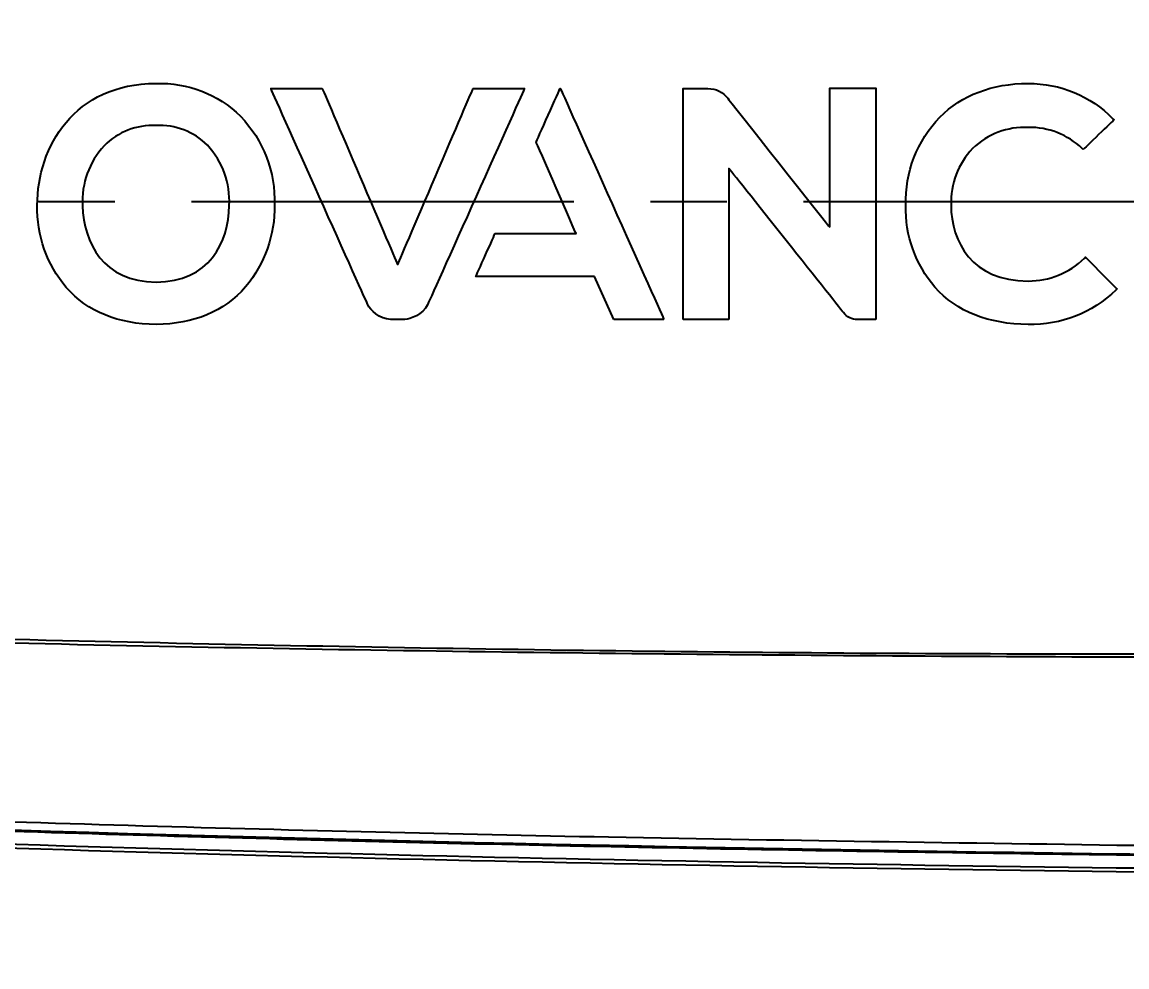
# Model space of a CAD drawing. Header units: millimetres. Extents: x 4086 to 8300, y 123 to 1549.
# Drawn here: x 7712.12 to 7733.78, y 1181.06 to 1199.58 of the extents above; entities that cross this region are included whole.
import ezdxf

# ---------------------------------------------------------------- set-up
doc = ezdxf.new("R2010")
doc.units = ezdxf.units.MM
doc.linetypes.add('CENTER', pattern=[0.6, 0.375, -0.075, 0.075, -0.075])
for name, color, linetype in [('中心线', 7, 'Continuous'), ('外形图', 7, 'Continuous'), ('尺寸标注', 7, 'Continuous'), ('运动范围', 7, 'Continuous')]:
    doc.layers.add(name, color=color, linetype=linetype)
doc.styles.add('思源黑', font='SourceHanSansCN-Normal.ttf')
doc.dimstyles.new('尺寸标注_1_4比例', dxfattribs={"dimtxt": 7, "dimasz": 6, "dimexe": 2, "dimexo": 1.5, "dimgap": 1, "dimtad": 1, "dimdec": 1, "dimlfac": 4, "dimdsep": 46, "dimtxsty": '思源黑', "dimcen": 0.09, "dimadec": 0, "dimazin": 0, "dimtp": 0.01, "dimtm": 0.01, "dimtfac": 1, "dimtdec": 1, "dimtofl": 0, "dimtmove": 0, "dimatfit": 3, "dimfxl": 1, "dimtolj": 1, "dimarcsym": 0})

# ---------------------------------------------------------------- blocks, each defined once
blk = doc.blocks.new('*D793')
at = {"layer": 'Defpoints', "color": 0}
for p in [(7771.133, 1271.641), (7552.914, 959.632), (7712.796, 959.632)]:
    blk.add_point(p, dxfattribs=at)
at = {"layer": '尺寸标注', "color": 0, "lineweight": -2}
for p, q in [((7769.633, 1271.641), (7550.914, 1271.641)), ((7552.914, 1265.641), (7552.914, 965.632)), ((7711.296, 959.632), (7550.914, 959.632))]:
    blk.add_line(p, q, dxfattribs=at)
at = {"layer": '尺寸标注', "color": 0}
for points in [[(7553.914, 1265.641), (7551.914, 1265.641), (7552.914, 1271.641)], [(7551.914, 965.632), (7553.914, 965.632), (7552.914, 959.632)]]:
    blk.add_solid(points, dxfattribs=at)
at = {"layer": '尺寸标注', "color": 0, "insert": (7548.289, 1115.636), "char_height": 7, "attachment_point": 5, "rotation": 90, "style": '思源黑'}
blk.add_mtext('\\A1;1248', dxfattribs=at)

msp = doc.modelspace()

# ---------------------------------------------------------------- linework, layer by layer
at = {"layer": '中心线', "linetype": 'CENTER', "ltscale": 20}
msp.add_line((7794.9431, 1196.0546), (7659.4514, 1196.0546), dxfattribs=at)
at = {"layer": '外形图'}
for points, knots in [([(7737.368, 1208.8965), (7734.512, 1208.8667), (7728.8002, 1208.7935), (7720.2334, 1208.6291), (7711.6683, 1208.3943), (7704.5325, 1208.1333), (7698.8267, 1207.8674), (7694.547, 1207.6595), (7690.9855, 1207.4248), (7688.1321, 1207.2715), (7685.2898, 1207.1211), (7681.7036, 1206.5294), (7678.0848, 1204.0096), (7675.6587, 1200.3751), (7674.8054, 1196.0738), (7675.6454, 1191.7753), (7678.0509, 1188.1142), (7681.0768, 1186.0535), (7683.8121, 1185.184), (7685.9514, 1184.9462), (7688.092, 1184.869), (7690.2306, 1184.7212), (7692.3676, 1184.5812), (7695.2193, 1184.4244), (7698.7848, 1184.2415), (7704.4911, 1183.9788), (7711.6266, 1183.7158), (7720.1918, 1183.4812), (7728.7586, 1183.3163), (7734.4704, 1183.243), (7737.3263, 1183.2131)], [0, 0, 0, 0, 0.0625338, 0.1250675, 0.1876012, 0.2501348, 0.2814019, 0.3126679, 0.3439382, 0.3595646, 0.3751969, 0.4064019, 0.4376042, 0.4687717, 0.4999496, 0.5311281, 0.5623056, 0.5934882, 0.6091533, 0.6247704, 0.6404361, 0.6560705, 0.6716955, 0.6873296, 0.7185989, 0.7498649, 0.8123988, 0.8749325, 0.9374662, 1, 1, 1, 1]), ([(7714.7509, 1198.3786), (7714.7509, 1198.3786), (7715.3762, 1198.3987), (7715.9594, 1198.1717), (7716.4069, 1197.7344)], [0.125, 0.125, 0.125, 0.125, 0.12500001, 0.25, 0.25, 0.25, 0.25]), ([(7718.9007, 1194.042), (7718.9007, 1194.042), (7718.9007, 1194.042), (7716.9987, 1198.2828), (7716.9987, 1198.2828)], [0.1, 0.1, 0.1, 0.1, 0.10000001, 0.2, 0.2, 0.2, 0.2]), ([(7716.9987, 1198.2828), (7716.9987, 1198.2828), (7716.9987, 1198.2828), (7718.0061, 1198.2828), (7718.0061, 1198.2828)], [0.2, 0.2, 0.2, 0.2, 0.20000001, 0.3, 0.3, 0.3, 0.3]), ([(7718.0061, 1198.2828), (7718.0061, 1198.2828), (7718.0061, 1198.2828), (7719.4868, 1194.8205), (7719.4868, 1194.8205)], [0.3, 0.3, 0.3, 0.3, 0.30000001, 0.4, 0.4, 0.4, 0.4]), ([(7719.4868, 1194.8205), (7719.4868, 1194.8205), (7719.4868, 1194.8205), (7720.9678, 1198.2828), (7720.9678, 1198.2828)], [0.4, 0.4, 0.4, 0.4, 0.40000001, 0.5, 0.5, 0.5, 0.5]), ([(7721.9755, 1198.2828), (7721.9755, 1198.2828), (7721.9755, 1198.2828), (7720.0728, 1194.041), (7720.0728, 1194.041)], [0.6, 0.6, 0.6, 0.6, 0.60000001, 0.7, 0.7, 0.7, 0.7]), ([(7720.9678, 1198.2828), (7720.9678, 1198.2828), (7720.9678, 1198.2828), (7721.9755, 1198.2828), (7721.9755, 1198.2828)], [0.5, 0.5, 0.5, 0.5, 0.50000001, 0.6, 0.6, 0.6, 0.6]), ([(7722.2016, 1197.2298), (7722.2016, 1197.2298), (7722.2016, 1197.2298), (7722.6741, 1198.2828), (7722.6741, 1198.2828)], [0.55555556, 0.55555556, 0.55555556, 0.55555556, 0.55555557, 0.66666667, 0.66666667, 0.66666667, 0.66666667]), ([(7722.6741, 1198.2828), (7722.6741, 1198.2828), (7722.6741, 1198.2828), (7724.7067, 1193.7515), (7724.7067, 1193.7515)], [0.66666667, 0.66666667, 0.66666667, 0.66666667, 0.66666668, 0.77777778, 0.77777778, 0.77777778, 0.77777778]), ([(7725.0819, 1198.2796), (7725.0819, 1198.2796), (7725.0819, 1198.2796), (7725.571, 1198.2796), (7725.571, 1198.2796)], [0.076923077, 0.076923077, 0.076923077, 0.076923077, 0.076923087, 0.153846154, 0.153846154, 0.153846154, 0.153846154]), ([(7725.571, 1198.2796), (7725.571, 1198.2796), (7725.7233, 1198.2797), (7725.8669, 1198.2089), (7725.9594, 1198.088)], [0.153846154, 0.153846154, 0.153846154, 0.153846154, 0.153846164, 0.230769231, 0.230769231, 0.230769231, 0.230769231]), ([(7727.9584, 1195.5586), (7727.9584, 1195.5586), (7727.9584, 1195.5586), (7727.9584, 1198.2861), (7727.9584, 1198.2861)], [0.307692308, 0.307692308, 0.307692308, 0.307692308, 0.307692318, 0.384615385, 0.384615385, 0.384615385, 0.384615385]), ([(7727.9584, 1198.2861), (7727.9584, 1198.2861), (7727.9584, 1198.2861), (7728.8589, 1198.2861), (7728.8589, 1198.2861)], [0.384615385, 0.384615385, 0.384615385, 0.384615385, 0.384615395, 0.461538462, 0.461538462, 0.461538462, 0.461538462]), ([(7728.8589, 1198.2861), (7728.8589, 1198.2861), (7728.8589, 1198.2861), (7728.8589, 1193.7482), (7728.8589, 1193.7482)], [0.461538462, 0.461538462, 0.461538462, 0.461538462, 0.461538472, 0.538461538, 0.538461538, 0.538461538, 0.538461538]), ([(7730.1179, 1197.7205), (7730.1179, 1197.7205), (7730.5462, 1198.1509), (7731.1443, 1198.3786), (7731.8476, 1198.3786)], [0.166666667, 0.166666667, 0.166666667, 0.166666667, 0.166666677, 0.222222222, 0.222222222, 0.222222222, 0.222222222]), ([(7731.8476, 1198.3786), (7731.8476, 1198.3786), (7732.4807, 1198.3804), (7733.0652, 1198.137), (7733.5103, 1197.6868)], [0.222222222, 0.222222222, 0.222222222, 0.222222222, 0.222222232, 0.277777778, 0.277777778, 0.277777778, 0.277777778]), ([(7725.9594, 1198.088), (7725.9594, 1198.088), (7725.9594, 1198.088), (7727.9584, 1195.5586), (7727.9584, 1195.5586)], [0.230769231, 0.230769231, 0.230769231, 0.230769231, 0.230769241, 0.307692308, 0.307692308, 0.307692308, 0.307692308]), ([(7716.4069, 1197.7344), (7716.4069, 1197.7344), (7716.8564, 1197.2606), (7717.0907, 1196.6508), (7717.0742, 1195.9979)], [0.25, 0.25, 0.25, 0.25, 0.25000001, 0.375, 0.375, 0.375, 0.375]), ([(7729.4476, 1195.9915), (7729.4476, 1195.9915), (7729.4342, 1196.6421), (7729.6694, 1197.249), (7730.1179, 1197.7205)], [0.111111111, 0.111111111, 0.111111111, 0.111111111, 0.111111121, 0.166666667, 0.166666667, 0.166666667, 0.166666667]), ([(7733.5308, 1197.6662), (7733.5308, 1197.6662), (7733.5308, 1197.6662), (7732.9276, 1197.0837), (7732.9276, 1197.0837)], [0.333333333, 0.333333333, 0.333333333, 0.333333333, 0.333333343, 0.388888889, 0.388888889, 0.388888889, 0.388888889]), ([(7733.5103, 1197.6868), (7733.5103, 1197.6868), (7733.5103, 1197.6868), (7733.5308, 1197.6662), (7733.5308, 1197.6662)], [0.277777778, 0.277777778, 0.277777778, 0.277777778, 0.277777788, 0.333333333, 0.333333333, 0.333333333, 0.333333333]), ([(7714.7509, 1197.5549), (7714.7509, 1197.5549), (7714.3656, 1197.5706), (7714.0063, 1197.4307), (7713.733, 1197.1587)], [0.42857143, 0.42857143, 0.42857143, 0.42857143, 0.42857144, 0.57142857, 0.57142857, 0.57142857, 0.57142857]), ([(7715.7587, 1197.1668), (7715.7587, 1197.1668), (7715.4871, 1197.434), (7715.1316, 1197.5709), (7714.7509, 1197.5549)], [0.28571429, 0.28571429, 0.28571429, 0.28571429, 0.2857143, 0.42857143, 0.42857143, 0.42857143, 0.42857143]), ([(7731.8476, 1197.5166), (7731.8476, 1197.5166), (7731.4385, 1197.5328), (7731.0556, 1197.3878), (7730.7597, 1197.1047)], [0.5, 0.5, 0.5, 0.5, 0.50000001, 0.555555556, 0.555555556, 0.555555556, 0.555555556]), ([(7732.9079, 1197.1027), (7732.9079, 1197.1027), (7732.6188, 1197.3782), (7732.2468, 1197.5233), (7731.8476, 1197.5166)], [0.444444444, 0.444444444, 0.444444444, 0.444444444, 0.444444454, 0.5, 0.5, 0.5, 0.5]), ([(7713.733, 1197.1587), (7713.733, 1197.1587), (7713.436, 1196.8336), (7713.287, 1196.4193), (7713.3091, 1195.9796)], [0.57142857, 0.57142857, 0.57142857, 0.57142857, 0.57142858, 0.71428571, 0.71428571, 0.71428571, 0.71428571]), ([(7716.1865, 1195.9858), (7716.1865, 1195.9858), (7716.2063, 1196.4263), (7716.056, 1196.8411), (7715.7587, 1197.1668)], [0.14285714, 0.14285714, 0.14285714, 0.14285714, 0.14285715, 0.28571429, 0.28571429, 0.28571429, 0.28571429]), ([(7722.9833, 1195.4384), (7722.9833, 1195.4384), (7722.9833, 1195.4384), (7722.2016, 1197.2298), (7722.2016, 1197.2298)], [0.44444444, 0.44444444, 0.44444444, 0.44444444, 0.44444445, 0.55555556, 0.55555556, 0.55555556, 0.55555556]), ([(7730.7597, 1197.1047), (7730.7597, 1197.1047), (7730.4731, 1196.8004), (7730.3241, 1196.4098), (7730.3354, 1195.9919)], [0.555555556, 0.555555556, 0.555555556, 0.555555556, 0.555555566, 0.611111111, 0.611111111, 0.611111111, 0.611111111]), ([(7732.9276, 1197.0837), (7732.9276, 1197.0837), (7732.9276, 1197.0837), (7732.9079, 1197.1027), (7732.9079, 1197.1027)], [0.388888889, 0.388888889, 0.388888889, 0.388888889, 0.388888899, 0.444444444, 0.444444444, 0.444444444, 0.444444444]), ([(7728.2258, 1193.8855), (7728.2258, 1193.8855), (7728.2258, 1193.8855), (7725.9823, 1196.7113), (7725.9823, 1196.7113)], [0.692307692, 0.692307692, 0.692307692, 0.692307692, 0.692307702, 0.769230769, 0.769230769, 0.769230769, 0.769230769]), ([(7725.9823, 1196.7113), (7725.9823, 1196.7113), (7725.9823, 1196.7113), (7725.9823, 1193.7482), (7725.9823, 1193.7482)], [0.769230769, 0.769230769, 0.769230769, 0.769230769, 0.769230779, 0.846153846, 0.846153846, 0.846153846, 0.846153846]), ([(7712.9894, 1194.3781), (7712.9894, 1194.3781), (7712.6062, 1194.8341), (7712.4084, 1195.396), (7712.4215, 1195.9916)], [0.75, 0.75, 0.75, 0.75, 0.75000001, 1, 1, 1, 1]), ([(7713.3091, 1195.9796), (7713.3091, 1195.9796), (7713.328, 1195.2575), (7713.7166, 1194.4857), (7714.7509, 1194.4857)], [0.71428571, 0.71428571, 0.71428571, 0.71428571, 0.71428572, 1, 1, 1, 1]), ([(7717.0742, 1195.9979), (7717.0742, 1195.9979), (7717.0798, 1195.4049), (7716.882, 1194.846), (7716.5046, 1194.3886)], [0.375, 0.375, 0.375, 0.375, 0.37500001, 0.5, 0.5, 0.5, 0.5]), ([(7730.0198, 1194.3826), (7730.0198, 1194.3826), (7729.6358, 1194.8366), (7729.4366, 1195.3969), (7729.4476, 1195.9915)], [0.055555556, 0.055555556, 0.055555556, 0.055555556, 0.055555566, 0.111111111, 0.111111111, 0.111111111, 0.111111111]), ([(7730.3354, 1195.9919), (7730.3354, 1195.9919), (7730.3415, 1195.2731), (7730.7421, 1194.5049), (7731.8476, 1194.5049)], [0.611111111, 0.611111111, 0.611111111, 0.611111111, 0.611111121, 0.666666667, 0.666666667, 0.666666667, 0.666666667]), ([(7721.02, 1194.5954), (7721.02, 1194.5954), (7721.02, 1194.5954), (7721.398, 1195.4384), (7721.398, 1195.4384)], [0.22222222, 0.22222222, 0.22222222, 0.22222222, 0.22222223, 0.33333333, 0.33333333, 0.33333333, 0.33333333]), ([(7721.398, 1195.4384), (7721.398, 1195.4384), (7721.398, 1195.4384), (7722.9833, 1195.4384), (7722.9833, 1195.4384)], [0.33333333, 0.33333333, 0.33333333, 0.33333333, 0.33333334, 0.44444444, 0.44444444, 0.44444444, 0.44444444]), ([(7731.8476, 1194.5049), (7731.8476, 1194.5049), (7732.2644, 1194.507), (7732.6509, 1194.6629), (7732.9525, 1194.9507)], [0.666666667, 0.666666667, 0.666666667, 0.666666667, 0.666666677, 0.722222222, 0.722222222, 0.722222222, 0.722222222]), ([(7732.9525, 1194.9507), (7732.9525, 1194.9507), (7732.9525, 1194.9507), (7732.9726, 1194.9707), (7732.9726, 1194.9707)], [0.722222222, 0.722222222, 0.722222222, 0.722222222, 0.722222232, 0.777777778, 0.777777778, 0.777777778, 0.777777778]), ([(7732.9726, 1194.9707), (7732.9726, 1194.9707), (7732.9726, 1194.9707), (7733.5878, 1194.3486), (7733.5878, 1194.3486)], [0.777777778, 0.777777778, 0.777777778, 0.777777778, 0.777777788, 0.833333333, 0.833333333, 0.833333333, 0.833333333]), ([(7723.3469, 1194.5954), (7723.3469, 1194.5954), (7723.3469, 1194.5954), (7721.02, 1194.5954), (7721.02, 1194.5954)], [0.11111111, 0.11111111, 0.11111111, 0.11111111, 0.11111112, 0.22222222, 0.22222222, 0.22222222, 0.22222222]), ([(7716.5046, 1194.3886), (7716.5046, 1194.3886), (7716.0896, 1193.9091), (7715.4832, 1193.6558), (7714.7509, 1193.6558), (7714.7509, 1193.6558), (7714.0149, 1193.6558), (7713.4057, 1193.9052), (7712.9894, 1194.3781)], [0.5, 0.5, 0.5, 0.5, 0.50000001, 0.625, 0.625, 0.625, 0.62500001, 0.75, 0.75, 0.75, 0.75]), ([(7733.5878, 1194.3486), (7733.5878, 1194.3486), (7733.5878, 1194.3486), (7733.5677, 1194.3288), (7733.5677, 1194.3288)], [0.833333333, 0.833333333, 0.833333333, 0.833333333, 0.833333343, 0.888888889, 0.888888889, 0.888888889, 0.888888889]), ([(7733.5677, 1194.3288), (7733.5677, 1194.3288), (7733.1014, 1193.8769), (7732.4967, 1193.6404), (7731.8476, 1193.6558)], [0.88888889, 0.88888889, 0.88888889, 0.88888889, 0.8888889, 1, 1, 1, 1]), ([(7720.0728, 1194.041), (7720.0728, 1194.041), (7719.9866, 1193.849), (7719.7319, 1193.753), (7719.6261, 1193.753)], [0.7, 0.7, 0.7, 0.7, 0.70000001, 0.8, 0.8, 0.8, 0.8]), ([(7719.6261, 1193.753), (7719.6261, 1193.753), (7719.6261, 1193.753), (7719.3478, 1193.753), (7719.3478, 1193.753)], [0.8, 0.8, 0.8, 0.8, 0.80000001, 1, 1, 1, 1]), ([(7724.7067, 1193.7515), (7724.7067, 1193.7515), (7724.7067, 1193.7515), (7723.724, 1193.7515), (7723.724, 1193.7515)], [0.77777778, 0.77777778, 0.77777778, 0.77777778, 0.77777779, 1, 1, 1, 1]), ([(7725.9823, 1193.7482), (7725.9823, 1193.7482), (7725.9823, 1193.7482), (7725.0819, 1193.7482), (7725.0819, 1193.7482)], [0.84615385, 0.84615385, 0.84615385, 0.84615385, 0.84615386, 1, 1, 1, 1]), ([(7728.5054, 1193.7482), (7728.5054, 1193.7482), (7728.396, 1193.7482), (7728.2927, 1193.7989), (7728.2258, 1193.8855)], [0.615384615, 0.615384615, 0.615384615, 0.615384615, 0.615384625, 0.692307692, 0.692307692, 0.692307692, 0.692307692]), ([(7728.8589, 1193.7482), (7728.8589, 1193.7482), (7728.8589, 1193.7482), (7728.5054, 1193.7482), (7728.5054, 1193.7482)], [0.538461538, 0.538461538, 0.538461538, 0.538461538, 0.538461548, 0.615384615, 0.615384615, 0.615384615, 0.615384615]), ([(7734.6201, 1187.1907), (7727.8104, 1187.1782), (7714.1906, 1187.3591), (7700.5773, 1187.7967), (7693.7739, 1188.0912)], [0, 0, 0, 0, 0.5000003, 1, 1, 1, 1]), ([(7734.6202, 1187.1266), (7727.8036, 1187.1475), (7714.17, 1187.2761), (7700.5426, 1187.72), (7693.7321, 1188.0101)], [0, 0, 0, 0, 0.4999996, 1, 1, 1, 1]), ([(7705.3604, 1184.1393), (7711.4455, 1183.8983), (7721.1988, 1183.6179), (7730.9544, 1183.488), (7734.6205, 1183.4328)], [0, 0, 0, 0, 0.624188, 1, 1, 1, 1])]:
    msp.add_open_spline(points, degree=3, knots=knots, dxfattribs=at)
for points in [[(7712.4215, 1195.9916), (7712.4215, 1197.1412), (7713.1504, 1198.3786), (7714.7509, 1198.3786)], [(7725.0819, 1193.7482), (7725.0819, 1193.7482), (7725.0819, 1198.2796), (7725.0819, 1198.2796)], [(7714.7509, 1194.4857), (7715.7901, 1194.4857), (7716.1739, 1195.2607), (7716.1865, 1195.9858)], [(7723.724, 1193.7515), (7723.724, 1193.7515), (7723.3469, 1194.5954), (7723.3469, 1194.5954)], [(7731.8476, 1193.6558), (7731.0754, 1193.6558), (7730.4433, 1193.9069), (7730.0198, 1194.3826)], [(7719.3478, 1193.753), (7719.1357, 1193.7529), (7718.9437, 1193.9456), (7718.9007, 1194.042)], [(7686.2478, 1184.9974), (7702.3372, 1183.8856), (7718.4736, 1183.4763), (7734.6, 1183.262)], [(7707.3264, 1183.6253), (7717.3211, 1183.2526), (7727.3227, 1183.0645), (7737.3238, 1182.96)], [(7707.3365, 1183.5485), (7717.3273, 1183.1761), (7727.3252, 1182.9881), (7737.3224, 1182.8837)]]:
    msp.add_open_spline(points, degree=3, dxfattribs=at)
at = {"layer": '运动范围'}
msp.add_arc((7771.1327, 1103.5546), 168.0862, 10, 225, dxfattribs=at)

# ---------------------------------------------------------------- dimensions: what is measured, and where the dimension line sits
at = {"layer": '尺寸标注'}
dim = msp.add_linear_dim(base=(7552.9138, 959.6321), p1=(7771.1327, 1271.6408), p2=(7712.7964, 959.6321), angle=90, dimstyle='尺寸标注_1_4比例', dxfattribs=at)
dim.commit()
dim.dimension.update_dxf_attribs({"geometry": '*D793', "text_midpoint": (7552.9138, 1115.6364), "dimtype": 160})

doc.saveas('drawing.dxf')
